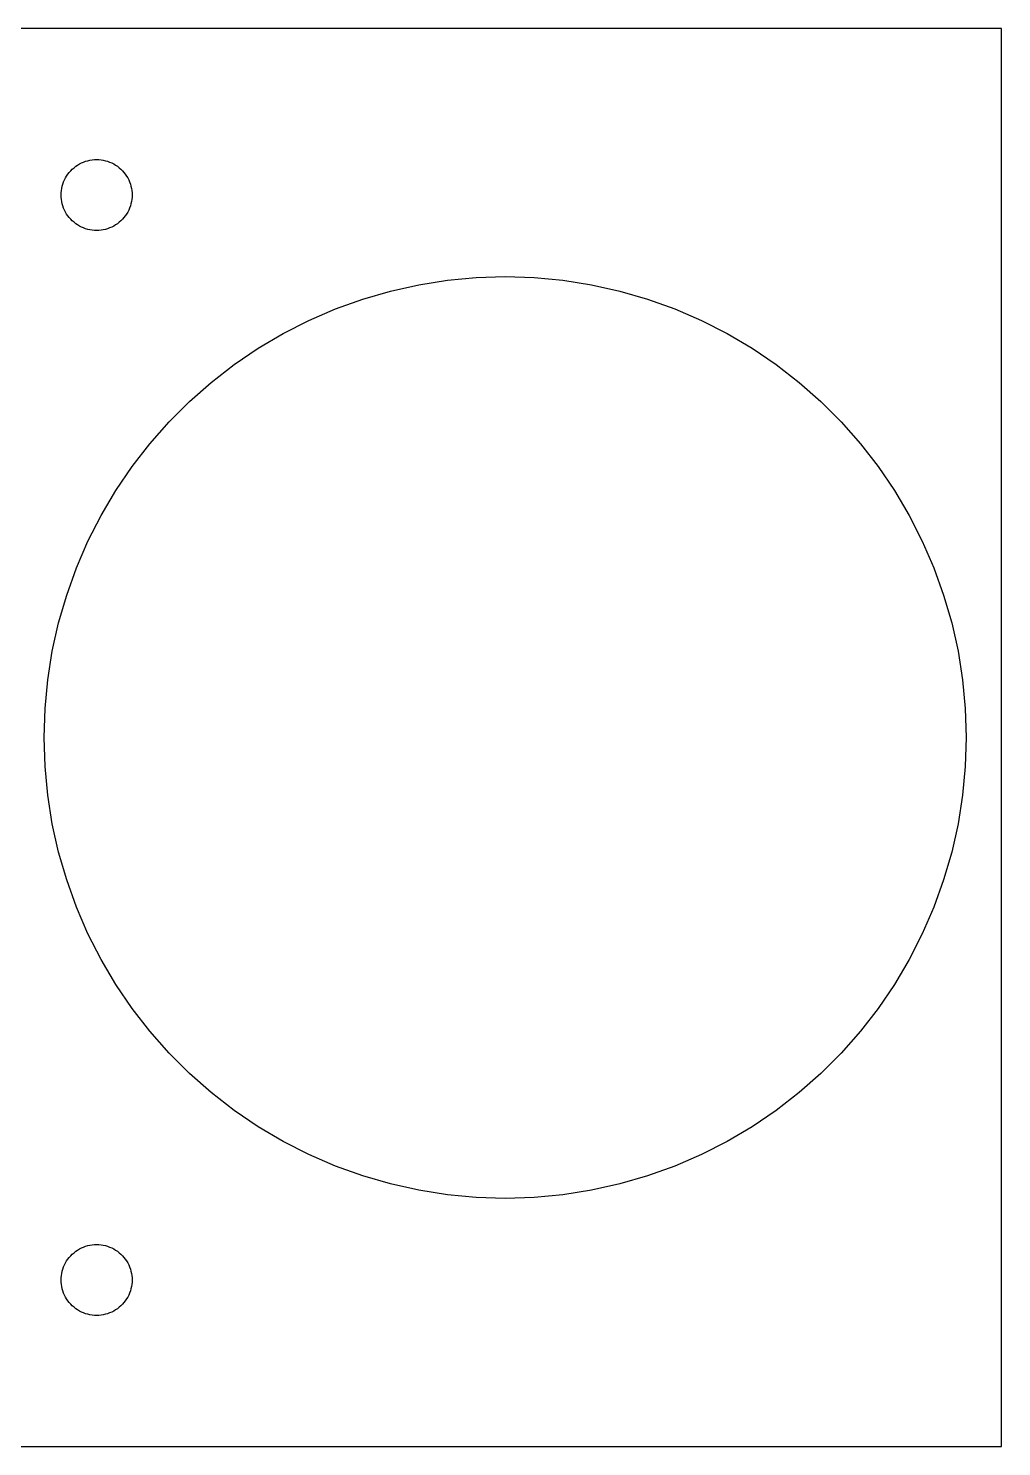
# Model space of a CAD drawing. Header units: metres. Extents: x -20 to 20, y -10 to 10.
# Drawn here: x 6.28 to 20, y -10 to 10 of the extents above; entities that cross this region are included whole.
import ezdxf

# ---------------------------------------------------------------- set-up
doc = ezdxf.new("R2010")
doc.units = ezdxf.units.M

msp = doc.modelspace()

# ---------------------------------------------------------------- linework, layer by layer
for p, q in [((20, 10), (-20, 10)), ((20, -10), (20, 10)), ((6.8755, 7.99226), (6.89772, 8.01448)), ((6.89772, 8.01448), (6.92128, 8.03525)), ((6.92128, 8.03525), (6.94611, 8.0545)), ((6.94611, 8.0545), (6.97208, 8.07216)), ((6.97208, 8.07216), (6.99911, 8.08815)), ((6.99911, 8.08815), (7.0271, 8.1024)), ((7.0271, 8.1024), (7.05592, 8.11488)), ((7.05592, 8.11488), (7.08548, 8.12552)), ((7.08548, 8.12552), (7.11565, 8.13428)), ((7.11565, 8.13428), (7.1463, 8.14113)), ((7.1463, 8.14113), (7.17732, 8.14606)), ((7.17732, 8.14606), (7.2086, 8.149)), ((7.2086, 8.149), (7.23999, 8.14999)), ((7.23999, 8.14999), (7.27139, 8.149)), ((7.27139, 8.149), (7.30266, 8.14606)), ((7.30266, 8.14606), (7.33368, 8.14113)), ((7.33368, 8.14113), (7.36433, 8.13428)), ((7.36433, 8.13428), (7.3945, 8.12552)), ((7.3945, 8.12552), (7.42406, 8.11488)), ((7.42406, 8.11488), (7.45288, 8.1024)), ((7.45288, 8.1024), (7.48087, 8.08815)), ((7.48087, 8.08815), (7.5079, 8.07216)), ((7.5079, 8.07216), (7.53389, 8.0545)), ((7.53389, 8.0545), (7.5587, 8.03525)), ((7.5587, 8.03525), (7.58226, 8.01448)), ((7.58226, 8.01448), (7.60448, 7.99226)), ((6.75571, 7.77434), (6.76447, 7.8045)), ((6.76447, 7.8045), (6.7751, 7.83406)), ((6.7751, 7.83406), (6.78758, 7.86288)), ((6.78758, 7.86288), (6.80183, 7.89087)), ((6.80183, 7.89087), (6.81783, 7.91791)), ((6.81783, 7.91791), (6.83548, 7.94388)), ((6.83548, 7.94388), (6.85474, 7.9687)), ((6.85474, 7.9687), (6.8755, 7.99226)), ((7.60448, 7.99226), (7.62524, 7.9687)), ((7.62524, 7.9687), (7.6445, 7.94388)), ((7.6445, 7.94388), (7.66216, 7.91791)), ((7.66216, 7.91791), (7.67815, 7.89087)), ((7.67815, 7.89087), (7.69241, 7.86288)), ((7.69241, 7.86288), (7.70488, 7.83406)), ((7.70488, 7.83406), (7.71552, 7.8045)), ((7.71552, 7.8045), (7.72429, 7.77434)), ((6.73999, 7.64999), (6.74098, 7.68138)), ((6.74098, 7.61859), (6.73999, 7.64999)), ((6.74098, 7.68138), (6.74394, 7.71266)), ((6.74394, 7.58733), (6.74098, 7.61859)), ((6.74394, 7.71266), (6.74886, 7.74368)), ((6.74886, 7.74368), (6.75571, 7.77434)), ((7.72429, 7.77434), (7.73114, 7.74368)), ((7.73114, 7.74368), (7.73605, 7.71266)), ((7.73605, 7.71266), (7.739, 7.68138)), ((7.739, 7.61859), (7.73605, 7.58733)), ((7.739, 7.68138), (7.73999, 7.64999)), ((7.73999, 7.64999), (7.739, 7.61859)), ((6.74886, 7.5563), (6.74394, 7.58733)), ((6.75571, 7.52565), (6.74886, 7.5563)), ((6.76447, 7.49548), (6.75571, 7.52565)), ((6.7751, 7.46593), (6.76447, 7.49548)), ((6.78758, 7.4371), (6.7751, 7.46593)), ((6.80183, 7.40912), (6.78758, 7.4371)), ((6.81783, 7.38208), (6.80183, 7.40912)), ((7.67815, 7.40912), (7.66216, 7.38208)), ((7.69241, 7.4371), (7.67815, 7.40912)), ((7.70488, 7.46593), (7.69241, 7.4371)), ((7.71552, 7.49548), (7.70488, 7.46593)), ((7.72429, 7.52565), (7.71552, 7.49548)), ((7.73114, 7.5563), (7.72429, 7.52565)), ((7.73605, 7.58733), (7.73114, 7.5563)), ((6.83548, 7.35609), (6.81783, 7.38208)), ((6.85474, 7.33128), (6.83548, 7.35609)), ((6.8755, 7.30772), (6.85474, 7.33128)), ((6.89772, 7.28551), (6.8755, 7.30772)), ((6.92128, 7.26474), (6.89772, 7.28551)), ((6.94611, 7.24548), (6.92128, 7.26474)), ((6.97208, 7.22783), (6.94611, 7.24548)), ((6.99911, 7.21184), (6.97208, 7.22783)), ((7.0271, 7.19759), (6.99911, 7.21184)), ((7.48087, 7.21184), (7.45288, 7.19759)), ((7.5079, 7.22783), (7.48087, 7.21184)), ((7.53389, 7.24548), (7.5079, 7.22783)), ((7.5587, 7.26474), (7.53389, 7.24548)), ((7.58226, 7.28551), (7.5587, 7.26474)), ((7.60448, 7.30772), (7.58226, 7.28551)), ((7.62524, 7.33128), (7.60448, 7.30772)), ((7.6445, 7.35609), (7.62524, 7.33128)), ((7.66216, 7.38208), (7.6445, 7.35609)), ((7.05592, 7.1851), (7.0271, 7.19759)), ((7.08548, 7.17447), (7.05592, 7.1851)), ((7.11565, 7.1657), (7.08548, 7.17447)), ((7.1463, 7.15884), (7.11565, 7.1657)), ((7.17732, 7.15393), (7.1463, 7.15884)), ((7.2086, 7.15099), (7.17732, 7.15393)), ((7.23999, 7.14999), (7.2086, 7.15099)), ((7.27139, 7.15099), (7.23999, 7.14999)), ((7.30266, 7.15393), (7.27139, 7.15099)), ((7.33368, 7.15884), (7.30266, 7.15393)), ((7.36433, 7.1657), (7.33368, 7.15884)), ((7.3945, 7.17447), (7.36433, 7.1657)), ((7.42406, 7.1851), (7.3945, 7.17447)), ((7.45288, 7.19759), (7.42406, 7.1851)), ((11.782, 6.38486), (12.1853, 6.44873)), ((12.1853, 6.44873), (12.5919, 6.48717)), ((12.5919, 6.48717), (13, 6.5)), ((13, 6.5), (13.4081, 6.48717)), ((13.4081, 6.48717), (13.8147, 6.44873)), ((13.8147, 6.44873), (14.218, 6.38486)), ((10.9914, 6.18185), (11.3835, 6.29578)), ((11.3835, 6.29578), (11.782, 6.38486)), ((14.218, 6.38486), (14.6165, 6.29578)), ((14.6165, 6.29578), (15.0086, 6.18185)), ((10.2324, 5.88136), (10.6072, 6.04353)), ((10.6072, 6.04353), (10.9914, 6.18185)), ((15.0086, 6.18185), (15.3928, 6.04353)), ((15.3928, 6.04353), (15.7676, 5.88136)), ((9.86859, 5.69598), (10.2324, 5.88136)), ((15.7676, 5.88136), (16.1314, 5.69598)), ((9.51712, 5.48813), (9.86859, 5.69598)), ((16.1314, 5.69598), (16.4829, 5.48813)), ((9.17938, 5.25861), (9.51712, 5.48813)), ((16.4829, 5.48813), (16.8206, 5.25861)), ((8.85674, 5.00833), (9.17938, 5.25861)), ((16.8206, 5.25861), (17.1432, 5.00833)), ((8.55043, 4.73828), (8.85674, 5.00833)), ((17.1432, 5.00833), (17.4496, 4.73828)), ((8.2617, 4.44955), (8.55043, 4.73828)), ((17.4496, 4.73828), (17.7383, 4.44955)), ((7.99165, 4.14325), (8.2617, 4.44955)), ((17.7383, 4.44955), (18.0083, 4.14325)), ((7.74138, 3.8206), (7.99165, 4.14325)), ((18.0083, 4.14325), (18.2586, 3.8206)), ((7.51186, 3.48286), (7.74138, 3.8206)), ((18.2586, 3.8206), (18.4881, 3.48286)), ((7.304, 3.13139), (7.51186, 3.48286)), ((18.4881, 3.48286), (18.696, 3.13139)), ((7.11862, 2.76756), (7.304, 3.13139)), ((18.696, 3.13139), (18.8814, 2.76756)), ((6.95645, 2.39281), (7.11862, 2.76756)), ((18.8814, 2.76756), (19.0435, 2.39281)), ((6.81813, 2.00861), (6.95645, 2.39281)), ((19.0435, 2.39281), (19.1819, 2.00861)), ((6.70421, 1.61647), (6.81813, 2.00861)), ((19.1819, 2.00861), (19.2958, 1.61647)), ((6.61513, 1.21797), (6.70421, 1.61647)), ((19.2958, 1.61647), (19.3849, 1.21797)), ((6.55125, 0.814651), (6.61513, 1.21797)), ((19.3849, 1.21797), (19.4487, 0.814651)), ((6.51282, 0.408127), (6.55125, 0.814651)), ((19.4487, 0.814651), (19.4872, 0.408127)), ((6.5, 0), (6.51282, 0.408127)), ((19.4872, 0.408127), (19.5, 0)), ((6.51282, -0.408127), (6.5, 0)), ((19.5, 0), (19.4872, -0.408127)), ((6.55125, -0.814651), (6.51282, -0.408127)), ((19.4872, -0.408127), (19.4487, -0.814651)), ((6.61513, -1.21797), (6.55125, -0.814651)), ((19.4487, -0.814651), (19.3849, -1.21797)), ((6.70421, -1.61647), (6.61513, -1.21797)), ((19.3849, -1.21797), (19.2958, -1.61647)), ((6.81813, -2.00861), (6.70421, -1.61647)), ((19.2958, -1.61647), (19.1819, -2.00861)), ((6.95645, -2.39281), (6.81813, -2.00861)), ((19.1819, -2.00861), (19.0435, -2.39281)), ((7.11862, -2.76756), (6.95645, -2.39281)), ((19.0435, -2.39281), (18.8814, -2.76756)), ((7.304, -3.13139), (7.11862, -2.76756)), ((18.8814, -2.76756), (18.696, -3.13139)), ((7.51186, -3.48286), (7.304, -3.13139)), ((18.696, -3.13139), (18.4881, -3.48286)), ((7.74138, -3.8206), (7.51186, -3.48286)), ((18.4881, -3.48286), (18.2586, -3.8206)), ((7.99165, -4.14325), (7.74138, -3.8206)), ((18.2586, -3.8206), (18.0083, -4.14325)), ((8.2617, -4.44955), (7.99165, -4.14325)), ((18.0083, -4.14325), (17.7383, -4.44955)), ((8.55043, -4.73828), (8.2617, -4.44955)), ((17.7383, -4.44955), (17.4496, -4.73828)), ((8.85674, -5.00833), (8.55043, -4.73828)), ((17.4496, -4.73828), (17.1432, -5.00833)), ((9.17938, -5.25861), (8.85674, -5.00833)), ((17.1432, -5.00833), (16.8206, -5.25861)), ((9.51712, -5.48813), (9.17938, -5.25861)), ((16.8206, -5.25861), (16.4829, -5.48813)), ((9.86859, -5.69598), (9.51712, -5.48813)), ((16.4829, -5.48813), (16.1314, -5.69598)), ((10.2324, -5.88136), (9.86859, -5.69598)), ((16.1314, -5.69598), (15.7676, -5.88136)), ((10.6072, -6.04353), (10.2324, -5.88136)), ((15.7676, -5.88136), (15.3928, -6.04353)), ((10.9914, -6.18185), (10.6072, -6.04353)), ((11.3835, -6.29578), (10.9914, -6.18185)), ((15.0086, -6.18185), (14.6165, -6.29578)), ((15.3928, -6.04353), (15.0086, -6.18185)), ((11.782, -6.38486), (11.3835, -6.29578)), ((12.1853, -6.44873), (11.782, -6.38486)), ((14.218, -6.38486), (13.8147, -6.44873)), ((14.6165, -6.29578), (14.218, -6.38486)), ((12.5919, -6.48717), (12.1853, -6.44873)), ((13, -6.5), (12.5919, -6.48717)), ((13.4081, -6.48717), (13, -6.5)), ((13.8147, -6.44873), (13.4081, -6.48717)), ((6.99911, -7.21184), (7.0271, -7.19759)), ((7.0271, -7.19759), (7.05592, -7.1851)), ((7.05592, -7.1851), (7.08548, -7.17447)), ((7.08548, -7.17447), (7.11565, -7.1657)), ((7.11565, -7.1657), (7.1463, -7.15884)), ((7.1463, -7.15884), (7.17732, -7.15393)), ((7.17732, -7.15393), (7.2086, -7.15099)), ((7.2086, -7.15099), (7.23999, -7.14999)), ((7.23999, -7.14999), (7.27139, -7.15099)), ((7.27139, -7.15099), (7.30266, -7.15393)), ((7.30266, -7.15393), (7.33368, -7.15884)), ((7.33368, -7.15884), (7.36433, -7.1657)), ((7.36433, -7.1657), (7.3945, -7.17447)), ((7.3945, -7.17447), (7.42406, -7.1851)), ((7.42406, -7.1851), (7.45288, -7.19759)), ((7.45288, -7.19759), (7.48087, -7.21184)), ((6.80183, -7.40912), (6.81783, -7.38208)), ((6.81783, -7.38208), (6.83548, -7.35609)), ((6.83548, -7.35609), (6.85474, -7.33128)), ((6.85474, -7.33128), (6.8755, -7.30772)), ((6.8755, -7.30772), (6.89772, -7.28551)), ((6.89772, -7.28551), (6.92128, -7.26474)), ((6.92128, -7.26474), (6.94611, -7.24548)), ((6.94611, -7.24548), (6.97208, -7.22783)), ((6.97208, -7.22783), (6.99911, -7.21184)), ((7.48087, -7.21184), (7.5079, -7.22783)), ((7.5079, -7.22783), (7.53389, -7.24548)), ((7.53389, -7.24548), (7.5587, -7.26474)), ((7.5587, -7.26474), (7.58226, -7.28551)), ((7.58226, -7.28551), (7.60448, -7.30772)), ((7.60448, -7.30772), (7.62524, -7.33128)), ((7.62524, -7.33128), (7.6445, -7.35609)), ((7.6445, -7.35609), (7.66216, -7.38208)), ((7.66216, -7.38208), (7.67815, -7.40912)), ((6.74098, -7.61859), (6.74394, -7.58733)), ((6.74394, -7.58733), (6.74886, -7.5563)), ((6.74886, -7.5563), (6.75571, -7.52565)), ((6.75571, -7.52565), (6.76447, -7.49548)), ((6.76447, -7.49548), (6.7751, -7.46593)), ((6.7751, -7.46593), (6.78758, -7.4371)), ((6.78758, -7.4371), (6.80183, -7.40912)), ((7.67815, -7.40912), (7.69241, -7.4371)), ((7.69241, -7.4371), (7.70488, -7.46593)), ((7.70488, -7.46593), (7.71552, -7.49548)), ((7.71552, -7.49548), (7.72429, -7.52565)), ((7.72429, -7.52565), (7.73114, -7.5563)), ((7.73114, -7.5563), (7.73605, -7.58733)), ((7.73605, -7.58733), (7.739, -7.61859)), ((6.73999, -7.64999), (6.74098, -7.61859)), ((6.74098, -7.68138), (6.73999, -7.64999)), ((6.74394, -7.71266), (6.74098, -7.68138)), ((6.74886, -7.74368), (6.74394, -7.71266)), ((6.75571, -7.77434), (6.74886, -7.74368)), ((6.76447, -7.8045), (6.75571, -7.77434)), ((7.72429, -7.77434), (7.71552, -7.8045)), ((7.73114, -7.74368), (7.72429, -7.77434)), ((7.73605, -7.71266), (7.73114, -7.74368)), ((7.739, -7.68138), (7.73605, -7.71266)), ((7.739, -7.61859), (7.73999, -7.64999)), ((7.73999, -7.64999), (7.739, -7.68138)), ((6.7751, -7.83406), (6.76447, -7.8045)), ((6.78758, -7.86288), (6.7751, -7.83406)), ((6.80183, -7.89087), (6.78758, -7.86288)), ((6.81783, -7.91791), (6.80183, -7.89087)), ((6.83548, -7.94388), (6.81783, -7.91791)), ((6.85474, -7.9687), (6.83548, -7.94388)), ((6.8755, -7.99226), (6.85474, -7.9687)), ((6.89772, -8.01448), (6.8755, -7.99226)), ((7.60448, -7.99226), (7.58226, -8.01448)), ((7.62524, -7.9687), (7.60448, -7.99226)), ((7.6445, -7.94388), (7.62524, -7.9687)), ((7.66216, -7.91791), (7.6445, -7.94388)), ((7.67815, -7.89087), (7.66216, -7.91791)), ((7.69241, -7.86288), (7.67815, -7.89087)), ((7.70488, -7.83406), (7.69241, -7.86288)), ((7.71552, -7.8045), (7.70488, -7.83406)), ((6.92128, -8.03525), (6.89772, -8.01448)), ((6.94611, -8.0545), (6.92128, -8.03525)), ((6.97208, -8.07216), (6.94611, -8.0545)), ((6.99911, -8.08815), (6.97208, -8.07216)), ((7.0271, -8.1024), (6.99911, -8.08815)), ((7.05592, -8.11488), (7.0271, -8.1024)), ((7.08548, -8.12552), (7.05592, -8.11488)), ((7.11565, -8.13428), (7.08548, -8.12552)), ((7.1463, -8.14113), (7.11565, -8.13428)), ((7.17732, -8.14606), (7.1463, -8.14113)), ((7.2086, -8.149), (7.17732, -8.14606)), ((7.23999, -8.14999), (7.2086, -8.149)), ((7.27139, -8.149), (7.23999, -8.14999)), ((7.30266, -8.14606), (7.27139, -8.149)), ((7.33368, -8.14113), (7.30266, -8.14606)), ((7.36433, -8.13428), (7.33368, -8.14113)), ((7.3945, -8.12552), (7.36433, -8.13428)), ((7.42406, -8.11488), (7.3945, -8.12552)), ((7.45288, -8.1024), (7.42406, -8.11488)), ((7.48087, -8.08815), (7.45288, -8.1024)), ((7.5079, -8.07216), (7.48087, -8.08815)), ((7.53389, -8.0545), (7.5079, -8.07216)), ((7.5587, -8.03525), (7.53389, -8.0545)), ((7.58226, -8.01448), (7.5587, -8.03525)), ((-20, -10), (20, -10))]:
    msp.add_line(p, q)

doc.saveas('drawing.dxf')
